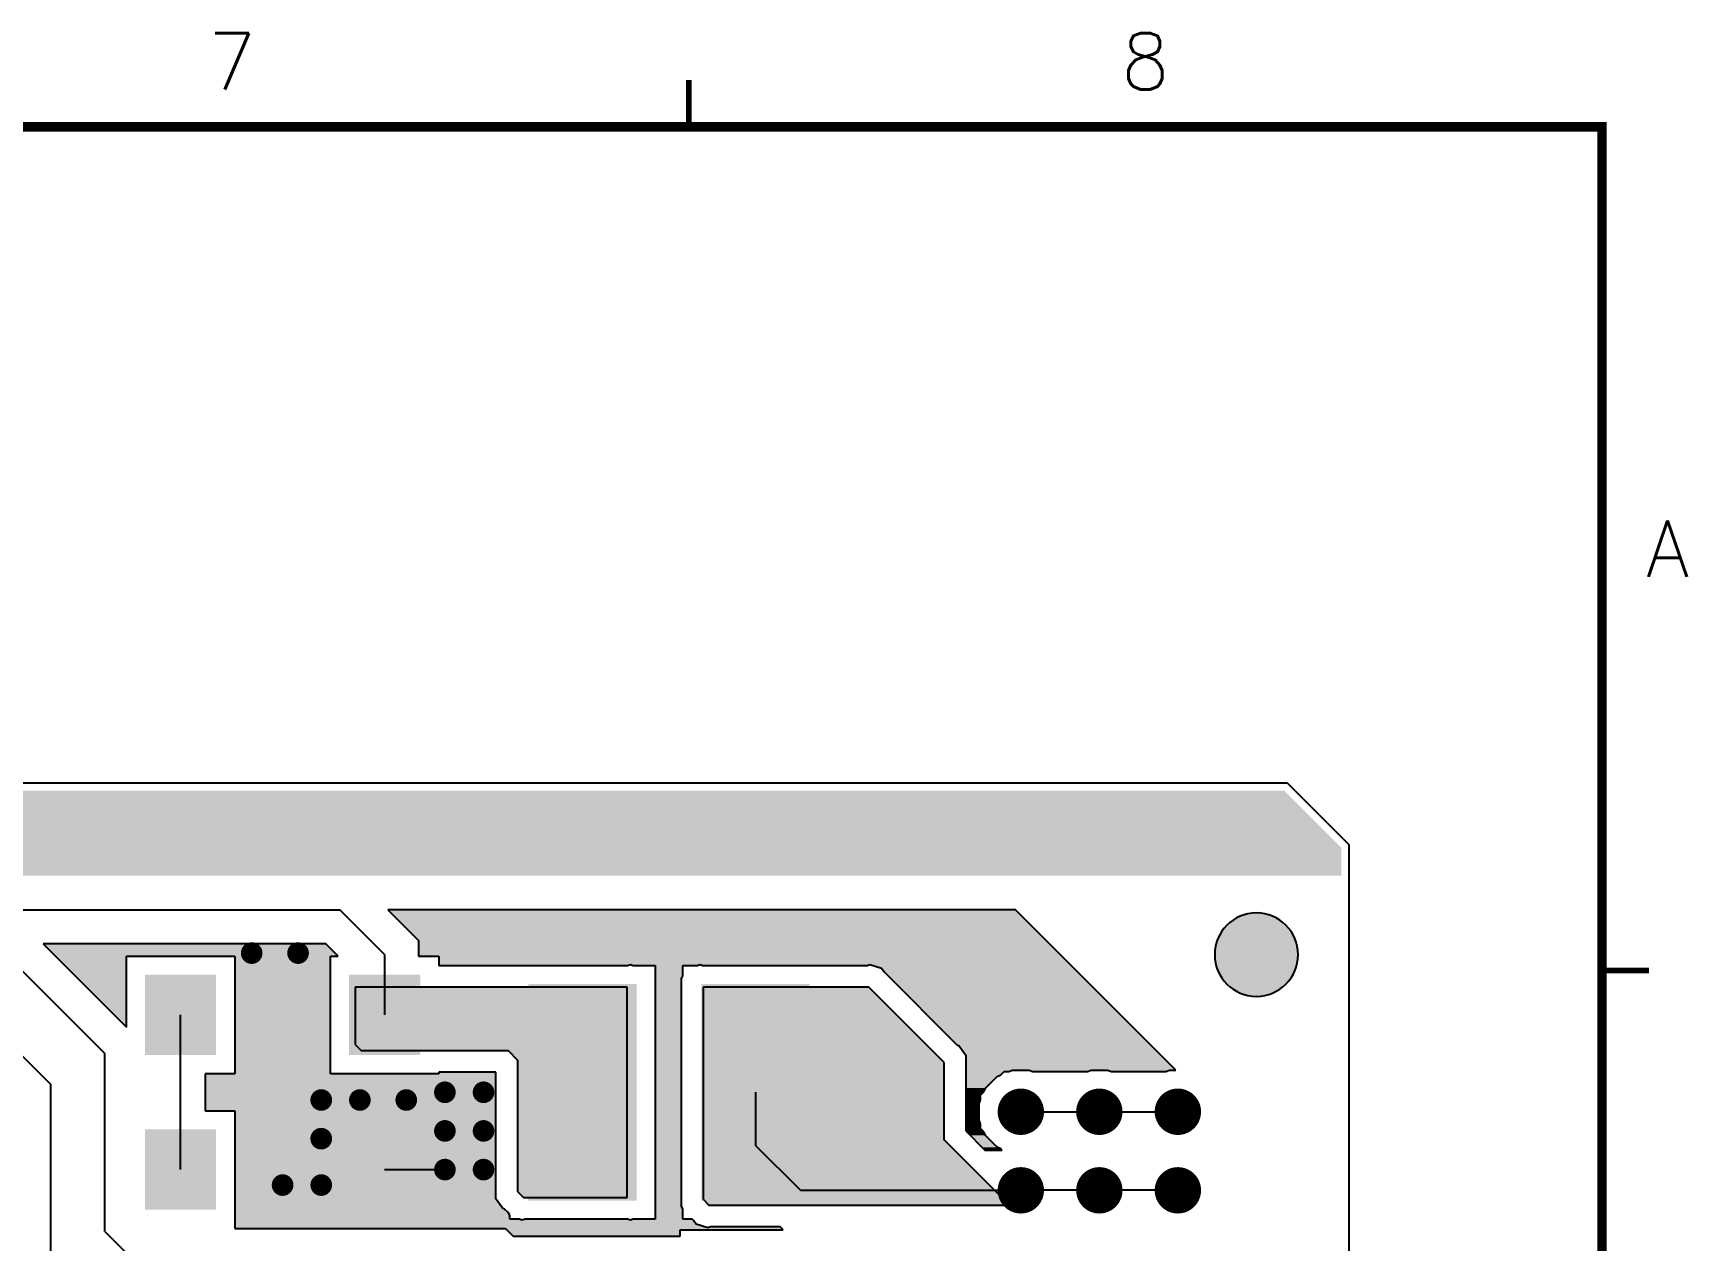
# Model space of a CAD drawing. Extents: x 295 to 953, y 10 to 290.
# Drawn here: x 798.2 to 886.5, y 225.6 to 290 of the extents above; entities that cross this region are included whole.
import ezdxf
from ezdxf.enums import TextEntityAlignment as Align

# ---------------------------------------------------------------- set-up
doc = ezdxf.new("R2010")
doc.units = 0
doc.header["$LTSCALE"] = 5
doc.header["$MEASUREMENT"] = 0
doc.layers.get('0').update_dxf_attribs({"linetype": 'CONTINUOUS', "lineweight": 25})
for name, color, linetype in [('16_COMP_GBR', 1, 'CONTINUOUS'), ('문자', 4, 'CONTINUOUS'), ('테두리', 3, 'CONTINUOUS')]:
    doc.layers.add(name, color=color, linetype=linetype)
doc.styles.get("Standard").update_dxf_attribs({"font": 'simplex.shx'})

# ---------------------------------------------------------------- blocks, each defined once
blk = doc.blocks.new('C')
at = {"layer": '테두리'}
blk.add_line((405, 285), (405, 15), dxfattribs=at)
for points, const_width in [([(356.25, 287.5), (356.25, 285)], 0.3), ([(15, 285), (15, 15), (405, 15), (405, 285), (15, 285)], 0.5), ([(407.5, 240), (405, 240)], 0.3)]:
    blk.add_lwpolyline(points, dxfattribs=dict(at, const_width=const_width))
at = {"layer": '문자'}
for s, p in [('7', (331.875, 288.5)), ('8', (380.625, 288.5)), ('A', (408.5, 262.5))]:
    blk.add_text(s, height=3, dxfattribs=at).set_placement(p, align=Align.MIDDLE)

msp = doc.modelspace()

# ---------------------------------------------------------------- hatches: boundary and pattern name
at = {"linetype": 'Continuous'}
h = msp.add_hatch(color=256, dxfattribs=at)
h.dxf.hatch_style = 1
h.paths.add_polyline_path([(865.755, 240.843, 1), (861.3, 240.843, 1)])

# ---------------------------------------------------------------- linework, layer by layer
for points, const_width in [([(809.614, 240.925, 1), (810.191, 240.925, 1)], 0.577), ([(812.089, 240.925, 1), (812.666, 240.925, 1)], 0.577), ([(819.926, 233.5, 1), (820.504, 233.5, 1)], 0.577), ([(821.989, 233.5, 1), (822.566, 233.5, 1)], 0.577), ([(813.326, 233.088, 1), (813.904, 233.088, 1)], 0.577), ([(815.389, 233.088, 1), (815.966, 233.088, 1)], 0.577), ([(817.864, 233.088, 1), (818.441, 233.088, 1)], 0.577), ([(850.336, 232.461, 1), (851.573, 232.461, 1)], 1.238), ([(854.527, 232.461, 1), (855.764, 232.461, 1)], 1.238), ([(858.718, 232.461, 1), (859.955, 232.461, 1)], 1.238), ([(813.326, 231.025, 1), (813.904, 231.025, 1)], 0.577), ([(819.926, 231.438, 1), (820.504, 231.438, 1)], 0.577), ([(821.989, 231.438, 1), (822.566, 231.438, 1)], 0.577), ([(819.926, 229.375, 1), (820.504, 229.375, 1)], 0.577), ([(821.989, 229.375, 1), (822.566, 229.375, 1)], 0.577), ([(850.336, 228.27, 1), (851.573, 228.27, 1)], 1.238), ([(854.527, 228.27, 1), (855.764, 228.27, 1)], 1.238), ([(858.718, 228.27, 1), (859.955, 228.27, 1)], 1.238), ([(811.264, 228.55, 1), (811.841, 228.55, 1)], 0.577), ([(813.326, 228.55, 1), (813.904, 228.55, 1)], 0.577)]:
    msp.add_lwpolyline(points, format="xyb", close=True, dxfattribs=dict(const_width=const_width))
for points in [[(808.005, 239.77), (808.005, 235.48), (804.21, 239.77), (804.21, 235.48)], [(818.895, 239.77), (818.895, 235.48), (815.1, 239.77), (815.1, 235.48)], [(830.445, 239.275), (830.445, 227.725), (824.67, 239.275), (824.67, 227.725)], [(839.685, 239.275), (839.685, 227.725), (833.91, 239.275), (833.91, 227.725)], [(808.005, 231.52), (808.005, 227.23), (804.21, 231.52), (804.21, 227.23)], [(818.895, 231.52), (818.895, 227.23), (815.1, 231.52), (815.1, 227.23)]]:
    msp.add_solid(points)
at = {"layer": '16_COMP_GBR', "color": 7}
for p, q in [((505.478, 250), (865.178, 250)), ((865.178, 250), (868.478, 246.7)), ((868.478, 88.3), (868.478, 246.7)), ((565.125, 243.235), (814.605, 243.235)), ((816.998, 240.843), (814.605, 243.235)), ((817.172, 243.235), (818.813, 241.595)), ((850.672, 243.235), (817.172, 243.235)), ((859.219, 234.688), (850.672, 243.235)), ((813.853, 241.42), (798.775, 241.42)), ((798.775, 241.42), (803.22, 236.975)), ((814.513, 240.76), (813.853, 241.42)), ((818.813, 241.595), (818.813, 240.76)), ((796.785, 240.843), (802.065, 235.563)), ((803.22, 240.76), (808.995, 240.76)), ((803.22, 236.975), (803.22, 240.76)), ((808.995, 240.76), (808.995, 234.49)), ((814.11, 240.76), (814.513, 240.76)), ((814.11, 234.49), (814.11, 240.76)), ((816.998, 240.843), (816.998, 237.625)), ((818.813, 240.76), (819.885, 240.76)), ((819.885, 240.76), (819.885, 240.265)), ((819.885, 240.265), (829.958, 240.265)), ((829.958, 240.265), (830.115, 240.316)), ((830.115, 240.316), (830.272, 240.265)), ((830.272, 240.265), (831.435, 240.265)), ((831.435, 240.265), (831.435, 226.735)), ((832.92, 240.265), (833.671, 240.265)), ((832.92, 239.711), (832.92, 240.265)), ((833.671, 240.265), (833.828, 240.316)), ((833.828, 240.316), (833.984, 240.265)), ((833.984, 240.265), (842.746, 240.265)), ((842.746, 240.265), (842.903, 240.316)), ((842.903, 240.316), (843.515, 240.117)), ((843.515, 240.117), (843.658, 239.92)), ((832.838, 239.597), (832.92, 239.711)), ((832.838, 227.403), (832.838, 239.597)), ((843.658, 239.92), (847.561, 236.018)), ((794.64, 238.45), (799.178, 233.913)), ((815.43, 239.11), (815.43, 236.043)), ((829.95, 239.11), (815.43, 239.11)), ((829.95, 227.89), (829.95, 239.11)), ((833.993, 239.11), (833.993, 227.793)), ((842.835, 239.11), (833.993, 239.11)), ((846.863, 235.082), (842.835, 239.11)), ((806.108, 229.375), (806.108, 237.625)), ((815.43, 236.043), (815.745, 235.728)), ((815.745, 235.728), (823.583, 235.728)), ((823.583, 235.728), (824.093, 235.218)), ((847.561, 236.018), (847.64, 235.992)), ((847.64, 235.992), (848.018, 235.472)), ((802.065, 226.075), (802.065, 235.563)), ((824.093, 235.218), (824.093, 228.205)), ((846.863, 230.957), (846.863, 235.082)), ((848.018, 235.472), (848.018, 231.436)), ((807.428, 234.49), (807.428, 232.51)), ((808.995, 234.49), (807.428, 234.49)), ((819.885, 234.49), (814.11, 234.49)), ((819.885, 234.573), (819.885, 234.49)), ((822.938, 234.573), (819.885, 234.573)), ((822.938, 227.816), (822.938, 234.573)), ((849.065, 233.723), (849.692, 234.35)), ((849.692, 234.35), (849.892, 234.432)), ((849.892, 234.432), (850.067, 234.605)), ((850.067, 234.605), (850.313, 234.605)), ((850.313, 234.605), (850.512, 234.688)), ((850.512, 234.688), (851.398, 234.688)), ((851.398, 234.688), (851.596, 234.605)), ((851.596, 234.605), (854.504, 234.605)), ((854.504, 234.605), (854.703, 234.688)), ((854.703, 234.688), (855.589, 234.688)), ((855.589, 234.688), (855.787, 234.605)), ((855.787, 234.605), (858.695, 234.605)), ((858.695, 234.605), (858.894, 234.688)), ((858.894, 234.688), (859.219, 234.688)), ((799.178, 224.838), (799.178, 233.913)), ((836.798, 233.5), (836.798, 230.662)), ((848.727, 232.904), (848.81, 233.102)), ((848.81, 233.35), (848.983, 233.523)), ((848.81, 233.102), (848.81, 233.35)), ((848.983, 233.523), (849.065, 233.723)), ((807.428, 232.51), (808.995, 232.51)), ((808.995, 232.51), (808.995, 226.24)), ((848.727, 232.018), (848.727, 232.904)), ((850.955, 232.461), (855.146, 232.461)), ((855.146, 232.461), (859.337, 232.461)), ((848.018, 231.436), (849.039, 230.415)), ((848.81, 231.819), (848.727, 232.018)), ((848.81, 231.573), (848.81, 231.819)), ((848.983, 231.398), (848.81, 231.573)), ((849.065, 231.198), (848.983, 231.398)), ((839.19, 228.27), (836.798, 230.662)), ((850.342, 227.478), (846.863, 230.957)), ((849.039, 230.415), (849.966, 230.415)), ((849.692, 230.571), (849.065, 231.198)), ((849.892, 230.489), (849.692, 230.571)), ((849.966, 230.415), (849.892, 230.489)), ((816.998, 229.375), (820.215, 229.375)), ((823.315, 227.296), (822.938, 227.816)), ((824.093, 228.205), (824.408, 227.89)), ((824.408, 227.89), (829.95, 227.89)), ((833.993, 227.793), (834.308, 227.478)), ((839.19, 228.27), (850.955, 228.27)), ((855.146, 228.27), (850.955, 228.27)), ((859.337, 228.27), (855.146, 228.27)), ((823.396, 227.27), (823.315, 227.296)), ((823.586, 227.08), (823.396, 227.27)), ((823.68, 226.949), (823.586, 227.08)), ((823.68, 226.735), (823.68, 226.949)), ((832.92, 227.289), (832.838, 227.403)), ((832.92, 226.735), (832.92, 227.289)), ((834.308, 227.478), (850.342, 227.478)), ((802.065, 226.075), (803.715, 224.425)), ((808.995, 226.24), (823.442, 226.24)), ((823.442, 226.24), (823.855, 225.828)), ((824.183, 226.735), (823.68, 226.735)), ((824.34, 226.684), (824.183, 226.735)), ((824.497, 226.735), (824.34, 226.684)), ((829.958, 226.735), (824.497, 226.735)), ((830.115, 226.684), (829.958, 226.735)), ((830.272, 226.735), (830.115, 226.684)), ((831.435, 226.735), (830.272, 226.735)), ((832.77, 226.156), (838.271, 226.156)), ((832.77, 225.828), (832.77, 226.156)), ((833.417, 226.735), (832.92, 226.735)), ((833.486, 226.667), (833.417, 226.735)), ((833.628, 226.471), (833.486, 226.667)), ((834.24, 226.271), (833.628, 226.471)), ((834.397, 226.322), (834.24, 226.271)), ((838.103, 226.322), (834.397, 226.322)), ((838.271, 226.156), (838.103, 226.322)), ((823.855, 225.828), (832.77, 225.828))]:
    msp.add_line(p, q, dxfattribs=at)
for start, end in [(0, 180), (180, 0)]:
    msp.add_arc((863.528, 240.843), 2.227, start, end, dxfattribs=at)
for points in [[(505.89, 249.175), (506.303, 249.587), (865.425, 249.175), (865.013, 249.587)], [(505.89, 246.535), (505.89, 249.175), (868.065, 246.535), (865.425, 249.175)], [(506.303, 249.587), (506.303, 249.587), (865.013, 249.587), (506.303, 249.587)], [(505.89, 245.05), (505.89, 246.535), (868.065, 245.05), (868.065, 246.535)], [(505.89, 245.05), (505.89, 245.05), (517.028, 245.05), (868.065, 245.05)], [(818.813, 241.595), (817.173, 243.235), (852.312, 241.595), (850.672, 243.235)], [(817.173, 243.235), (817.173, 243.235), (850.672, 243.235), (817.173, 243.235)], [(799.435, 240.76), (798.775, 241.42), (814.513, 240.76), (813.853, 241.42)], [(818.813, 240.76), (818.813, 241.595), (853.147, 240.76), (852.312, 241.595)], [(803.22, 236.975), (799.435, 240.76), (803.22, 236.975), (803.22, 240.76)], [(799.435, 240.76), (799.435, 240.76), (803.22, 240.76), (808.995, 240.76)], [(808.995, 234.49), (808.995, 240.76), (814.11, 234.49), (814.11, 240.76)], [(808.995, 240.76), (808.995, 240.76), (814.11, 240.76), (814.513, 240.76)], [(819.885, 240.316), (819.885, 240.76), (853.591, 240.316), (853.147, 240.76)], [(819.885, 240.265), (819.885, 240.316), (829.958, 240.265), (830.115, 240.316)], [(830.272, 240.265), (830.115, 240.316), (833.671, 240.265), (833.828, 240.316)], [(831.435, 239.711), (831.435, 240.265), (832.92, 239.711), (832.92, 240.265)], [(831.435, 240.265), (831.435, 240.265), (832.92, 240.265), (833.671, 240.265)], [(833.984, 240.265), (833.828, 240.316), (842.746, 240.265), (842.903, 240.316)], [(843.515, 240.117), (842.903, 240.316), (853.791, 240.117), (853.591, 240.316)], [(843.658, 239.92), (843.515, 240.117), (853.987, 239.92), (853.791, 240.117)], [(831.435, 239.597), (831.435, 239.711), (832.838, 239.597), (832.92, 239.711)], [(831.435, 227.403), (831.435, 239.597), (832.838, 227.403), (832.838, 239.597)], [(847.561, 236.018), (843.658, 239.92), (857.889, 236.018), (853.987, 239.92)], [(815.43, 236.043), (815.43, 239.11), (829.95, 236.043), (829.95, 239.11)], [(815.43, 239.11), (815.43, 239.11), (829.95, 239.11), (815.43, 239.11)], [(833.993, 235.082), (833.993, 239.11), (846.863, 235.082), (842.835, 239.11)], [(833.993, 239.11), (833.993, 239.11), (842.835, 239.11), (833.993, 239.11)], [(815.745, 235.728), (815.43, 236.043), (829.95, 235.728), (829.95, 236.043)], [(824.093, 235.218), (823.583, 235.728), (829.95, 235.218), (829.95, 235.728)], [(847.64, 235.992), (847.561, 236.018), (857.916, 235.992), (857.889, 236.018)], [(848.018, 235.472), (847.64, 235.992), (858.436, 235.472), (857.916, 235.992)], [(824.093, 228.205), (824.093, 235.218), (829.95, 228.205), (829.95, 235.218)], [(833.993, 230.957), (833.993, 235.082), (846.863, 230.957), (846.863, 235.082)], [(848.018, 234.688), (848.018, 235.472), (859.219, 234.688), (858.436, 235.472)], [(807.428, 232.51), (807.428, 234.49), (822.938, 232.51), (822.938, 234.49)], [(819.885, 234.572), (819.885, 234.573), (822.938, 234.572), (819.885, 234.573)], [(819.885, 234.49), (819.885, 234.572), (822.938, 234.49), (822.938, 234.572)], [(848.018, 234.605), (848.018, 234.688), (850.313, 234.605), (850.512, 234.688)], [(848.018, 234.688), (848.018, 234.688), (850.512, 234.688), (851.398, 234.688)], [(848.018, 234.605), (848.018, 234.605), (850.067, 234.605), (850.313, 234.605)], [(848.018, 234.432), (848.018, 234.605), (849.892, 234.432), (850.067, 234.605)], [(848.018, 234.35), (848.018, 234.432), (849.692, 234.35), (849.892, 234.432)], [(848.018, 233.723), (848.018, 234.35), (849.065, 233.723), (849.692, 234.35)], [(851.596, 234.605), (851.398, 234.688), (854.504, 234.605), (854.703, 234.688)], [(851.398, 234.688), (851.398, 234.688), (854.703, 234.688), (855.589, 234.688)], [(855.787, 234.605), (855.589, 234.688), (858.695, 234.605), (858.894, 234.688)], [(855.589, 234.688), (855.589, 234.688), (858.894, 234.688), (859.219, 234.688)], [(848.018, 233.523), (848.018, 233.723), (848.983, 233.523), (849.065, 233.723)], [(848.018, 233.35), (848.018, 233.523), (848.81, 233.35), (848.983, 233.523)], [(848.018, 233.102), (848.018, 233.35), (848.81, 233.102), (848.81, 233.35)], [(848.018, 232.904), (848.018, 233.102), (848.727, 232.904), (848.81, 233.102)], [(808.995, 227.816), (808.995, 232.51), (822.938, 227.816), (822.938, 232.51)], [(848.018, 232.018), (848.018, 232.904), (848.727, 232.018), (848.727, 232.904)], [(848.018, 231.819), (848.018, 232.018), (848.81, 231.819), (848.727, 232.018)], [(848.018, 231.573), (848.018, 231.819), (848.81, 231.573), (848.81, 231.819)], [(848.018, 231.436), (848.018, 231.573), (848.945, 231.436), (848.81, 231.573)], [(848.056, 231.398), (848.018, 231.436), (848.983, 231.398), (848.945, 231.436)], [(848.255, 231.198), (848.056, 231.398), (849.065, 231.198), (848.983, 231.398)], [(833.993, 227.793), (833.993, 230.957), (850.027, 227.793), (846.863, 230.957)], [(848.882, 230.571), (848.255, 231.198), (849.692, 230.571), (849.065, 231.198)], [(848.965, 230.489), (848.882, 230.571), (849.892, 230.489), (849.692, 230.571)], [(849.039, 230.415), (848.965, 230.489), (849.966, 230.415), (849.892, 230.489)], [(808.995, 227.296), (808.995, 227.816), (823.315, 227.296), (822.938, 227.816)], [(824.408, 227.89), (824.093, 228.205), (829.95, 227.89), (829.95, 228.205)], [(834.308, 227.478), (833.993, 227.793), (850.342, 227.478), (850.027, 227.793)], [(808.995, 227.27), (808.995, 227.296), (823.396, 227.27), (823.315, 227.296)], [(808.995, 227.08), (808.995, 227.27), (823.586, 227.08), (823.396, 227.27)], [(808.995, 226.949), (808.995, 227.08), (823.68, 226.949), (823.586, 227.08)], [(808.995, 226.735), (808.995, 226.949), (823.68, 226.735), (823.68, 226.949)], [(831.435, 227.289), (831.435, 227.403), (832.92, 227.289), (832.838, 227.403)], [(831.435, 226.735), (831.435, 227.289), (832.92, 226.735), (832.92, 227.289)], [(808.995, 226.684), (808.995, 226.735), (824.34, 226.684), (824.183, 226.735)], [(808.995, 226.667), (808.995, 226.684), (833.486, 226.667), (833.469, 226.684)], [(808.995, 226.471), (808.995, 226.667), (833.628, 226.471), (833.486, 226.667)], [(808.995, 226.271), (808.995, 226.471), (834.24, 226.271), (833.628, 226.471)], [(808.995, 226.24), (808.995, 226.271), (838.186, 226.24), (838.154, 226.271)], [(823.527, 226.156), (823.442, 226.24), (838.271, 226.156), (838.186, 226.24)], [(823.855, 225.828), (823.527, 226.156), (832.77, 225.828), (832.77, 226.156)], [(823.527, 226.156), (823.527, 226.156), (832.77, 226.156), (838.271, 226.156)], [(824.34, 226.684), (824.497, 226.735), (830.115, 226.684), (829.958, 226.735)], [(830.115, 226.684), (830.272, 226.735), (833.469, 226.684), (833.417, 226.735)], [(830.272, 226.735), (830.272, 226.735), (833.417, 226.735), (832.92, 226.735)], [(834.24, 226.271), (834.397, 226.322), (838.154, 226.271), (838.103, 226.322)], [(834.397, 226.322), (834.397, 226.322), (838.103, 226.322), (834.397, 226.322)]]:
    msp.add_solid(points, dxfattribs=at)

# ---------------------------------------------------------------- block references
msp.add_blockref('C', (476.978, 0))

doc.saveas('drawing.dxf')
